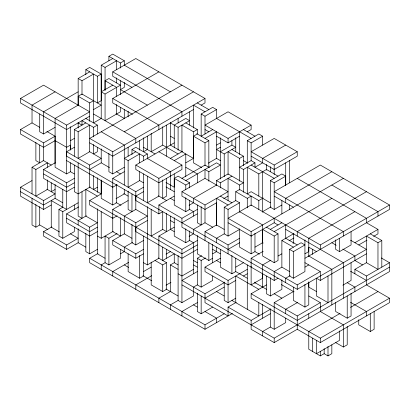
<?xml version="1.0" encoding="UTF-8"?>
<svg xmlns="http://www.w3.org/2000/svg" width="410" height="410" viewBox="0 0 410 410"><rect width="100%" height="100%" fill="white"/><g stroke="black" fill="none" stroke-linecap="round" stroke-linejoin="round"><path stroke-width="0.61" d="M46.858 131.451L55.094 136.207L55.094 167.275L66.625 173.932L70.469 171.713L74.312 173.932M66.625 173.932L66.625 125.111L20.5 98.477L20.5 102.915L66.625 129.55L89.687 116.23M70.469 171.713L70.469 162.837M70.469 150.152L70.469 145.084L66.625 147.303L55.094 140.645L43.562 147.303L20.5 133.988L20.5 129.55L32.031 122.892L39.719 127.331M89.687 71.847L78.156 78.505L78.156 105.139L55.094 118.449L55.094 163.472M82 94.674L82 80.724L93.531 74.067L93.531 122.892L101.219 118.454L101.219 65.19L112.75 58.533M101.219 179.954L101.219 198.343L112.75 205L116.594 202.781L116.594 184.392M116.594 69.628L116.594 60.752L105.062 67.409L105.062 90.236L105.062 80.724L108.906 78.505L120.437 85.162L105.062 94.039L105.062 120.673L120.437 111.797L120.437 107.358M101.219 180.59L101.219 193.904L89.687 200.562L89.687 205L112.75 218.315L112.75 209.438L128.125 200.562M112.75 205L112.75 186.611M116.594 114.016L116.594 104.504M116.594 96.258L116.594 87.381L105.062 80.724M116.594 82.943L116.594 77.874M128.125 191.05L128.125 209.438L131.969 211.657L131.969 193.904M143.5 253.821L135.812 258.259L112.75 244.944L112.75 240.506L124.281 233.849L124.281 216.096L135.812 209.438L135.812 195.488M147.344 206.584L147.344 264.916L158.875 258.259L158.875 236.068L174.25 227.191M151.188 209.438L151.188 236.068L162.719 229.41L166.562 231.629L166.562 213.241M162.719 229.41L162.719 211.657L158.875 213.876L135.812 200.562L135.812 191.685L112.75 178.37L112.75 187.247L117.142 184.71M170.406 175.516L170.406 189.466M174.25 173.932L174.25 187.247L166.014 182.491M158.875 213.876L158.875 205L181.937 218.315L181.937 227.191L274.188 280.45L278.031 278.231M185.781 176.782L185.781 153.96L174.25 160.617M185.781 122.892L197.312 129.55L197.312 133.988L193.469 136.207L193.469 162.837L201.705 167.593M197.312 205L197.312 222.753L201.156 224.972L201.156 206.584M205 240.506L205 231.629L216.531 224.972L224.219 229.41M212.687 227.191L205 222.753L205 205L181.937 191.685L181.937 196.123L205 209.438L216.531 202.781L216.531 225.608M205 165.686L205 142.864L193.469 136.207M208.844 167.275L208.844 140.645L196.764 133.67M216.531 247.163L216.531 251.602L212.687 253.821M239.594 228.775L239.594 247.163L251.125 253.821L254.969 251.602L259.361 254.138M251.125 267.135L251.125 258.259L263.205 251.284M251.125 253.821L251.125 235.432M254.969 251.602L254.969 233.213M262.656 287.108L262.656 264.916L270.892 260.16M266.5 170.124L266.5 164.42M270.344 171.713L270.344 166.639M274.188 280.45L274.188 271.574L281.875 267.135L289.562 271.574M274.188 262.697L274.188 236.068L262.656 229.41L262.656 256.04L274.188 262.697L278.031 260.478L278.031 233.849L266.5 227.191M274.188 174.563L274.188 168.858M285.719 185.028L285.719 162.837M289.562 182.809L289.562 160.617M293.406 287.108L293.406 300.422L304.938 307.08L308.781 304.861L308.781 282.039L308.781 287.108L316.469 291.546M304.938 307.08L304.938 284.258M308.781 256.675L308.781 247.163L316.469 251.602M308.781 295.984L320.312 302.641L320.312 311.518L343.375 324.838L343.375 347.029L347.219 344.81L347.219 326.421M181.937 284.888L274.188 338.153L389.5 271.574L389.5 262.697L366.437 276.012L366.437 284.888L389.5 298.203L389.5 302.641L320.312 342.591L297.25 329.276L297.25 315.956L274.188 302.641L274.188 329.276L270.344 327.057L262.656 331.495L262.656 335.933M20.5 98.477L43.562 85.162L89.687 111.792L66.625 125.111M85.844 69.628L89.687 67.409L101.219 74.067L101.219 100.696L97.375 102.92L97.375 76.286L85.844 69.628L85.844 74.702M108.906 60.752L108.906 56.313L112.75 54.094L124.281 60.752L124.281 65.19L170.406 91.819M55.094 91.819L32.031 105.134L32.031 122.892M97.375 76.286L101.219 74.067M108.906 56.313L120.437 62.971L124.281 60.752M78.156 91.819L43.562 111.792L43.562 133.988L39.719 131.769L39.719 114.016M131.969 87.381L112.75 76.286L112.75 71.847L135.812 58.533L205 98.477L205 102.915L201.156 105.134M78.156 105.77L78.156 96.258L82 94.039L101.219 105.139L93.531 109.578M112.75 85.162L101.219 91.819L105.062 94.039M78.156 96.258L89.687 102.915L93.531 100.696M43.562 133.988L55.094 127.331M132.517 114.328L112.75 102.915L112.75 98.477L158.875 71.847M20.5 129.55L43.562 142.864L55.094 136.207M74.312 156.179L74.312 129.55L85.844 122.892M78.156 131.769L89.687 125.111L89.687 151.741L78.156 158.398L78.156 131.769L74.312 129.55M70.469 140.645L74.312 138.426M78.156 122.892L82 125.111L82 120.673L93.531 127.331L97.375 125.111L97.375 133.988M32.031 193.904L32.031 167.275L43.562 160.617L43.562 142.864M32.031 167.275L35.875 169.494L47.406 162.837L47.406 167.275M350.514 240.188L366.437 249.382L297.25 289.327L66.625 156.179L66.625 151.741L74.312 147.303M181.937 85.162L89.687 138.426L112.75 151.741L205 98.477M74.312 187.247L66.625 191.685L43.562 178.37L43.562 169.494L55.094 162.837M51.25 205L43.562 209.438L20.5 196.123L20.5 187.247L32.031 180.59M124.281 131.769L193.469 91.819M66.625 151.741L89.687 165.056L101.219 158.398L89.139 151.423M55.094 189.466L51.25 191.685L51.25 182.809M43.562 169.494L66.625 182.809L74.312 178.37M89.687 169.494L101.219 162.837L109.455 167.593M193.469 109.572L112.75 156.179L89.687 142.864M20.5 187.247L43.562 200.562L55.094 193.904L46.858 189.148M74.312 182.809L66.625 187.247L43.562 173.932M131.969 154.59L131.969 149.522L135.812 147.303L147.344 153.96L147.344 159.029M62.781 202.781L55.094 198.343L43.562 205L20.5 191.685M135.812 151.741L124.281 158.398L128.125 160.617L139.656 153.96L139.656 162.837M170.406 122.892L178.094 127.331L189.625 120.673L185.781 118.449L174.25 125.111L174.25 147.933M212.687 129.55L201.156 136.207L201.156 114.011L212.687 107.353L216.531 109.572L216.531 118.454L251.125 138.426M201.156 114.011L205 116.23L216.531 109.572M90.236 186.929L78.156 193.904L74.312 191.685L74.312 165.056M108.906 153.325L108.906 171.713L112.75 173.932L124.281 167.275M131.969 149.522L143.5 156.179L147.344 153.96M178.094 153.96L162.719 145.084L151.188 151.741L151.188 133.352M74.312 227.191L74.312 231.629L62.781 238.287L58.937 236.068L58.937 209.438L62.781 207.219L62.781 189.466M97.375 187.247L93.531 189.466L93.531 175.516M112.75 178.37L124.281 171.713M158.875 151.741L181.937 165.056L181.937 169.494L158.875 182.809L135.812 169.494L135.812 165.056L174.25 142.864M181.937 151.741L181.937 125.111L193.469 131.769L197.312 129.55M32.031 198.343L32.031 224.972L35.875 227.191L39.719 224.972L47.955 229.728M58.937 209.438L62.781 211.657L78.156 202.781M97.375 231.629L89.687 236.068L66.625 222.753L66.625 213.876L78.705 206.901M85.844 247.163L78.156 242.725L66.625 249.382L43.562 236.068L43.562 231.629L51.798 226.873M170.406 158.398L182.486 151.423M205 138.426L216.531 131.769L216.531 158.398L220.375 160.617M143.5 182.809L139.656 180.59L128.125 187.247L128.125 160.617M205 142.864L208.844 140.645M86.392 215.778L78.156 220.534L78.156 224.972M116.045 198.66L124.281 193.904L124.281 189.466M135.812 191.685L143.5 187.247M135.812 165.056L158.875 178.37L181.937 165.056M185.781 162.837L193.469 158.398L193.469 131.769M216.531 145.084L220.375 142.864M251.125 125.111L228.062 111.792L205 125.111L228.062 138.426L251.125 125.111L251.125 129.55L247.281 131.769M135.812 196.123L143.5 191.685M220.375 147.303L216.531 149.522L224.219 153.96L235.75 147.303L231.906 145.084L220.375 151.741M216.531 136.207L228.062 142.864L239.594 136.207M66.625 213.876L89.687 227.191L97.375 222.753L85.844 216.096L85.844 189.466L97.375 196.123M189.625 200.562L189.625 209.438L185.781 211.657L174.25 205L174.25 178.37L178.094 176.151L189.625 182.809L189.625 187.877M43.562 231.629L66.625 244.944L78.156 238.287L70.469 233.849M97.375 227.191L89.687 231.629L66.625 218.315M112.75 218.315L117.142 215.778M181.937 178.37L205 165.056L209.392 167.593M208.295 163.154L216.531 158.398M247.281 163.467L247.281 140.645L258.812 133.988L262.656 136.207L262.656 145.084M185.781 180.59L216.531 162.837L220.375 165.056L208.844 171.713L205 169.494L205 178.37L228.062 191.685L205 205M247.281 140.645L251.125 142.864L262.656 136.207M174.25 178.37L185.781 185.028L189.625 182.809M97.375 236.068L101.219 238.287L113.298 231.312M158.875 205L174.25 196.123M181.937 191.685L205 178.37M228.062 174.563L228.062 151.741L239.594 158.398L243.437 156.179L243.437 165.686M101.219 269.355L101.219 264.916L105.062 262.697L105.062 236.068L108.906 238.287L117.142 233.531M112.75 209.438L135.812 222.753L147.344 216.096L135.812 209.438M85.844 233.218L85.844 251.602L89.687 253.821L97.375 249.382M147.344 220.534L135.812 227.191L135.812 231.629L181.937 258.259L197.312 249.382M216.531 185.658L216.531 180.59L228.062 173.932L243.437 182.809L239.594 185.028L228.062 178.37L228.062 200.562M254.969 162.837L251.125 160.617L239.594 167.275L243.437 169.494L254.969 162.837L254.969 167.275L262.656 162.837L262.656 158.398L285.719 145.084M232.455 313.424L205 329.276L89.687 262.697L89.687 258.259L97.923 253.503M216.531 185.028L193.469 198.343L193.469 202.781L189.077 205.318M216.531 180.59L220.375 182.809L231.906 176.151M132.517 242.407L124.281 247.163L124.281 251.602L120.437 253.821M131.969 224.337L131.969 242.725L135.812 244.944L143.5 240.506M181.937 218.315L197.312 209.438M270.344 202.781L251.125 191.685L247.281 193.904L247.281 167.275L258.812 173.932L266.5 169.494L278.031 176.151M297.25 151.741L274.188 138.426L251.125 151.741L274.188 165.056L297.25 151.741L297.25 156.179L274.188 169.494L251.125 156.179M105.062 262.697L108.906 264.916L120.437 258.259L120.437 249.382M181.937 222.753L197.312 213.876M223.67 198.66L228.062 196.123M239.594 229.41L228.062 236.068L224.219 233.849L224.219 207.219L235.75 200.562L235.75 191.685L239.594 189.466L258.812 200.562L263.205 198.025M112.75 240.506L135.812 253.821L143.5 249.382M128.673 262.385L112.75 271.574L112.75 276.012M281.875 205L274.188 209.438L270.344 207.219L270.344 180.59L281.875 173.932L285.719 176.151L285.719 185.658M205 222.753L193.469 229.41L193.469 233.849L189.077 236.385M224.219 207.219L228.062 209.438L239.594 202.781L239.594 212.293M235.75 191.685L247.281 198.343L251.125 196.123L251.125 205.635M270.344 180.59L274.188 182.809L285.719 176.151M166.014 254.138L170.406 251.602M174.25 217.679L174.25 236.068L185.781 242.725L189.625 240.506L189.625 230.994M143.5 271.574L151.188 267.135M158.875 236.068L181.937 249.382L197.312 240.506M128.125 253.821L128.125 271.574L139.656 278.231L143.5 276.012L143.5 236.068M155.031 260.478L162.719 264.916L166.562 262.697L166.562 289.327L162.719 291.546L151.188 284.888L151.188 262.067M197.312 244.944L181.937 253.821L89.687 200.562M151.736 275.699L135.812 284.888L135.812 289.327M170.406 291.546L170.406 264.916L174.25 262.697L178.094 264.916M224.219 233.849L216.531 238.287L216.531 242.725M262.656 211.657L270.892 206.901M331.844 171.713L285.719 198.343L285.719 202.781M212.687 276.012L212.687 280.45L201.156 287.108L197.312 284.888L197.312 258.259L201.705 255.722M197.312 258.259L201.156 260.478L205.548 257.941M205 231.629L228.062 244.944L239.594 238.287M304.938 258.259L389.5 209.438L389.5 205L320.312 244.944L251.125 205L228.062 218.315L251.125 231.629L343.375 178.37M166.014 285.206L170.955 282.357M193.469 269.355L181.937 276.012L178.094 273.793M197.312 235.432L197.312 253.821L208.844 260.478L212.687 258.259M228.062 249.382L239.594 242.725M228.062 222.753L251.125 236.068L274.188 222.753L278.031 224.972M197.312 271.574L181.937 280.45L205 293.765L224.219 282.669M235.75 280.45L228.062 284.888L205 271.574L205 267.135L220.375 258.259M270.344 229.41L281.875 222.753M170.955 291.233L158.875 298.208L158.875 302.647M274.188 231.629L331.844 198.343M254.969 247.163L262.656 242.725L262.656 224.972L239.594 211.657M274.188 236.068L278.031 233.849M197.312 284.888L193.469 287.108L193.469 295.989L181.937 302.647L178.094 300.428L170.406 304.866L170.406 309.304M235.75 267.135L243.437 262.697M281.875 267.135L281.875 240.506L293.955 233.531M366.437 191.685L297.25 231.629L297.25 236.068M220.375 249.382L220.375 267.135L231.906 273.793L235.75 271.574L247.281 278.231M289.014 240.824L293.955 237.969M205 267.135L228.062 280.45L247.281 269.355M292.858 243.043L293.955 242.407M197.312 302.647L181.937 311.523L181.937 315.961M205 298.203L224.219 287.108M243.437 276.012L247.281 273.793M278.031 256.04L281.875 253.821M289.562 249.382L301.094 242.725L304.938 244.944L293.406 251.602L289.562 249.382L289.562 276.012L293.406 278.231L304.938 271.574L304.938 239.87M354.906 211.657L308.781 238.287L308.781 251.602L304.938 253.821M197.312 293.135L197.312 311.523L201.156 313.742L212.687 307.085M224.219 282.039L224.219 300.422L228.062 302.641L235.75 298.203M205 293.765L205 302.641L228.062 315.961L228.062 307.08L236.298 302.329M389.5 298.203L320.312 338.153L251.125 298.203L251.125 293.765L266.5 284.888M89.687 258.259L205 324.838L224.219 313.742M290.111 275.694L285.719 278.231L285.719 282.669M304.938 267.135L308.781 264.916M335.687 239.87L335.687 249.382L339.531 251.602L351.062 244.944L351.062 231.629M354.906 242.725L377.969 229.41L377.969 233.849L373.577 236.385M266.5 276.012L266.5 293.765L270.344 295.984L281.875 289.327L281.875 279.82M358.75 244.944L366.986 240.188M251.125 258.259L297.25 284.888L320.312 271.574L320.312 280.45L316.469 278.231L316.469 295.984L328 302.641L328 276.012M274.188 302.641L293.955 291.228M354.906 273.793L354.906 269.355L366.437 262.697L366.437 236.068L377.969 242.725L381.812 240.506L381.812 267.135M228.062 307.08L251.125 320.4L270.344 309.299M320.312 280.45L366.437 253.821M251.125 324.838L270.344 313.742M297.798 302.329L285.719 309.299L285.719 313.737M342.827 285.206L351.062 280.45L351.062 262.697M274.188 329.276L285.719 322.619L285.719 318.18M297.25 315.956L320.312 302.641M389.5 267.135L297.25 320.394L251.125 293.765M251.125 320.4L251.125 329.276L274.188 342.591L297.25 329.276M340.08 313.424L308.781 331.495L308.781 349.248L320.312 355.906L324.156 353.686L328 355.906L331.844 353.686L331.844 344.81M350.514 307.397L377.969 291.546M335.687 302.641L335.687 311.518L347.219 318.18L351.062 315.961L351.062 293.135M358.75 319.764L358.75 324.838L370.281 331.495L374.125 329.276L374.125 311.523M389.5 205L320.312 165.056L274.188 191.685L343.375 231.629L343.375 236.068M197.312 102.915L208.844 109.572M243.437 129.55L254.969 136.207M205 111.792L193.469 105.134L193.469 127.961M331.844 185.028L377.969 211.657L377.969 216.096M101.219 65.19L105.062 67.409M112.75 71.847L181.937 111.792L181.937 116.23M297.25 178.37L366.437 218.315L366.437 222.753L377.969 229.41M205 129.55L208.844 131.769M231.906 149.522L243.437 156.179M147.344 105.134L120.437 89.6L124.281 87.381L124.281 82.313M243.437 160.617L247.281 162.837M251.125 165.056L274.188 178.37M370.281 233.849L381.812 240.506M78.156 78.505L82 80.724M112.75 98.477L158.875 125.111L158.875 129.55M170.406 136.207L174.25 138.426M274.188 196.123L293.406 207.219M381.264 257.941L389.5 262.697M116.045 113.698L124.281 118.454L124.281 109.572M193.469 158.398L170.406 145.084L170.406 122.257M331.844 242.725L336.236 245.262M342.827 249.065L354.906 256.04L354.906 260.478L362.594 264.916M366.437 262.697L377.969 269.355L377.969 242.725M93.531 114.016L135.812 138.426L135.812 142.864M185.781 167.275L197.312 173.932L197.312 182.809M143.5 147.303L155.031 153.96M235.75 200.562L239.594 202.781M285.719 229.41L343.375 262.697L343.375 298.203M354.906 269.355L366.437 276.012M85.844 118.449L97.375 125.111M220.375 196.123L231.906 202.781M350.514 271.256L366.437 280.45M101.219 131.769L124.281 145.084L124.281 185.028M147.344 158.398L170.406 171.713L170.406 176.151M228.062 205L216.531 198.343L216.531 224.972M285.719 238.287L297.25 244.944M281.875 240.506L293.406 247.163M308.781 256.04L331.844 269.355L331.844 304.861M347.219 282.669L354.906 287.108L354.906 291.546M304.938 262.697L320.312 271.574M166.014 186.929L174.25 191.685M262.108 242.407L263.205 243.043M170.406 198.343L174.25 200.562M189.077 209.12L193.469 211.657L193.469 216.096M350.514 302.329L366.437 311.518L366.437 315.961M116.594 171.713L120.437 173.932M158.327 195.806L166.562 200.562M66.625 160.617L112.75 187.247M123.733 193.587L128.125 196.123M170.406 220.534L174.25 222.753M281.327 284.571L293.955 291.864M212.687 249.382L220.375 253.821M174.25 231.629L170.406 229.41L170.406 216.096M189.077 240.188L193.469 242.725L193.469 273.793M43.014 160.3L51.25 165.056M101.219 193.904L89.687 187.247L89.687 165.056M116.045 202.463L120.986 205.318M216.531 260.478L220.375 262.697M254.969 282.669L266.5 289.327M274.188 293.765L281.875 298.203M258.812 289.327L235.75 276.012L235.75 302.641M193.469 260.478L197.312 262.697M335.687 342.591L343.375 347.029M193.469 264.916L197.312 267.135M124.281 233.849L131.969 238.287M112.202 231.312L120.437 236.068L120.437 217.679M158.327 257.941L166.562 262.697M170.406 264.916L178.094 269.355M216.531 291.546L224.219 295.984M231.906 300.422L258.812 315.961L258.812 302.641M143.5 262.697L147.344 264.916M124.281 264.916L128.673 267.453M142.952 275.699L151.736 280.768M166.014 289.014L178.094 295.989M193.469 304.866L197.312 307.085M205 311.523L216.531 318.18L216.531 322.619M59.486 231.947L51.25 227.191L51.25 200.562L66.625 209.438L66.625 182.809M105.062 258.259L97.375 253.821L97.375 208.803M370.281 313.742L370.281 331.495M347.219 295.984L347.219 318.18M339.531 238.287L339.531 251.602M339.531 330.86L339.531 340.372L316.469 353.686L316.469 340.372M328 346.394L328 355.906M324.156 348.613L324.156 353.686M320.312 244.944L320.312 249.382M320.312 338.153L320.312 342.591M320.312 351.467L320.312 355.906M312.625 249.382L312.625 254.456M312.625 338.153L312.625 351.467M308.781 313.737L308.781 318.175M297.25 284.888L297.25 289.327M293.406 233.213L293.406 243.361M293.406 251.602L293.406 278.231M289.562 205L289.562 209.438M285.719 224.972L285.719 238.922M281.875 200.562L281.875 213.876M274.188 165.056L274.188 169.494M274.188 182.809L274.188 209.438M274.188 218.315L274.188 222.753M274.188 338.153L274.188 342.591M270.344 277.601L270.344 295.984M270.344 308.668L270.344 327.057M262.656 171.713L262.656 212.293M262.656 273.793L262.656 278.231L251.125 284.888L251.125 266.5M262.656 304.23L262.656 318.18M258.812 173.932L258.812 196.123M258.812 200.562L258.812 209.438M254.969 282.039L254.969 283.305M251.125 142.864L251.125 160.617M251.125 231.629L251.125 236.068M247.281 198.343L247.281 207.855M247.281 264.916L247.281 309.299M243.437 169.494L243.437 192.321M239.594 131.769L239.594 154.59M239.594 158.398L239.594 181.22M239.594 185.028L239.594 190.096M235.75 137.791L235.75 151.741M235.75 258.259L235.75 271.574M231.906 140.645L231.906 145.084M231.906 255.404L231.906 273.793M228.062 138.426L228.062 142.864M228.062 209.438L228.062 236.068M228.062 244.944L228.062 253.821M228.062 280.45L228.062 302.641M224.219 153.96L224.219 176.782M220.375 137.791L220.375 179.001M220.375 182.809L220.375 187.877M212.687 244.309L212.687 262.697M208.844 171.713L208.844 181.22M208.844 242.725L208.844 260.478M205 116.23L205 133.988M205 324.838L205 329.276M201.156 260.478L201.156 287.108M201.156 295.984L201.156 313.742M189.625 111.792L189.625 125.111M185.781 185.028L185.781 189.466M185.781 197.707L185.781 211.657M185.781 228.775L185.781 242.725M181.937 249.382L181.937 302.647M178.094 118.454L178.094 122.892M178.094 127.331L178.094 150.152M178.094 255.409L178.094 300.428M174.25 262.697L174.25 253.821L162.719 260.478L162.719 247.163M166.562 125.111L166.562 156.179M166.562 178.37L166.562 196.123L162.719 198.343L162.719 179.954M166.562 249.382L166.562 258.259M162.719 126.695L162.719 145.084M162.719 264.916L162.719 291.546M158.875 178.37L158.875 196.123L147.344 202.781L147.344 176.151M147.344 136.207L147.344 149.522L143.5 151.741L143.5 137.791M143.5 156.179L143.5 160.617M143.5 173.932L143.5 200.562M139.656 140.645L139.656 150.152M139.656 171.713L139.656 180.59M139.656 255.409L139.656 278.231M135.812 222.753L135.812 244.944M135.812 253.821L135.812 258.259M128.125 111.161L128.125 116.865M128.125 147.303L128.125 156.179M120.437 62.971L120.437 68.045M120.437 80.724L120.437 94.674M112.75 151.741L112.75 173.932M112.75 217.679L112.75 231.629M108.906 238.287L108.906 264.916M101.219 148.886L101.219 162.837M101.219 211.657L101.219 238.287M97.375 147.303L97.375 151.741L93.531 153.96L93.531 144.448M97.375 177.735L97.375 192.321M93.531 127.331L93.531 136.837M89.687 102.915L89.687 121.304M89.687 227.191L89.687 253.821M82 191.685L82 218.315L78.156 216.096L78.156 162.837M78.156 122.257L78.156 127.961M78.156 228.78L78.156 242.725M74.312 205L74.312 209.438M70.469 126.695L70.469 149.522M66.625 244.944L66.625 249.382M62.781 211.657L62.781 238.287M55.094 184.392L55.094 198.343M47.406 179.954L47.406 189.466L35.875 196.123L35.875 169.494M43.562 200.562L43.562 209.438M39.719 145.084L39.719 162.837L35.875 160.617L35.875 142.229M39.719 206.584L39.719 224.972M35.875 204.364L35.875 227.191"/></g></svg>
